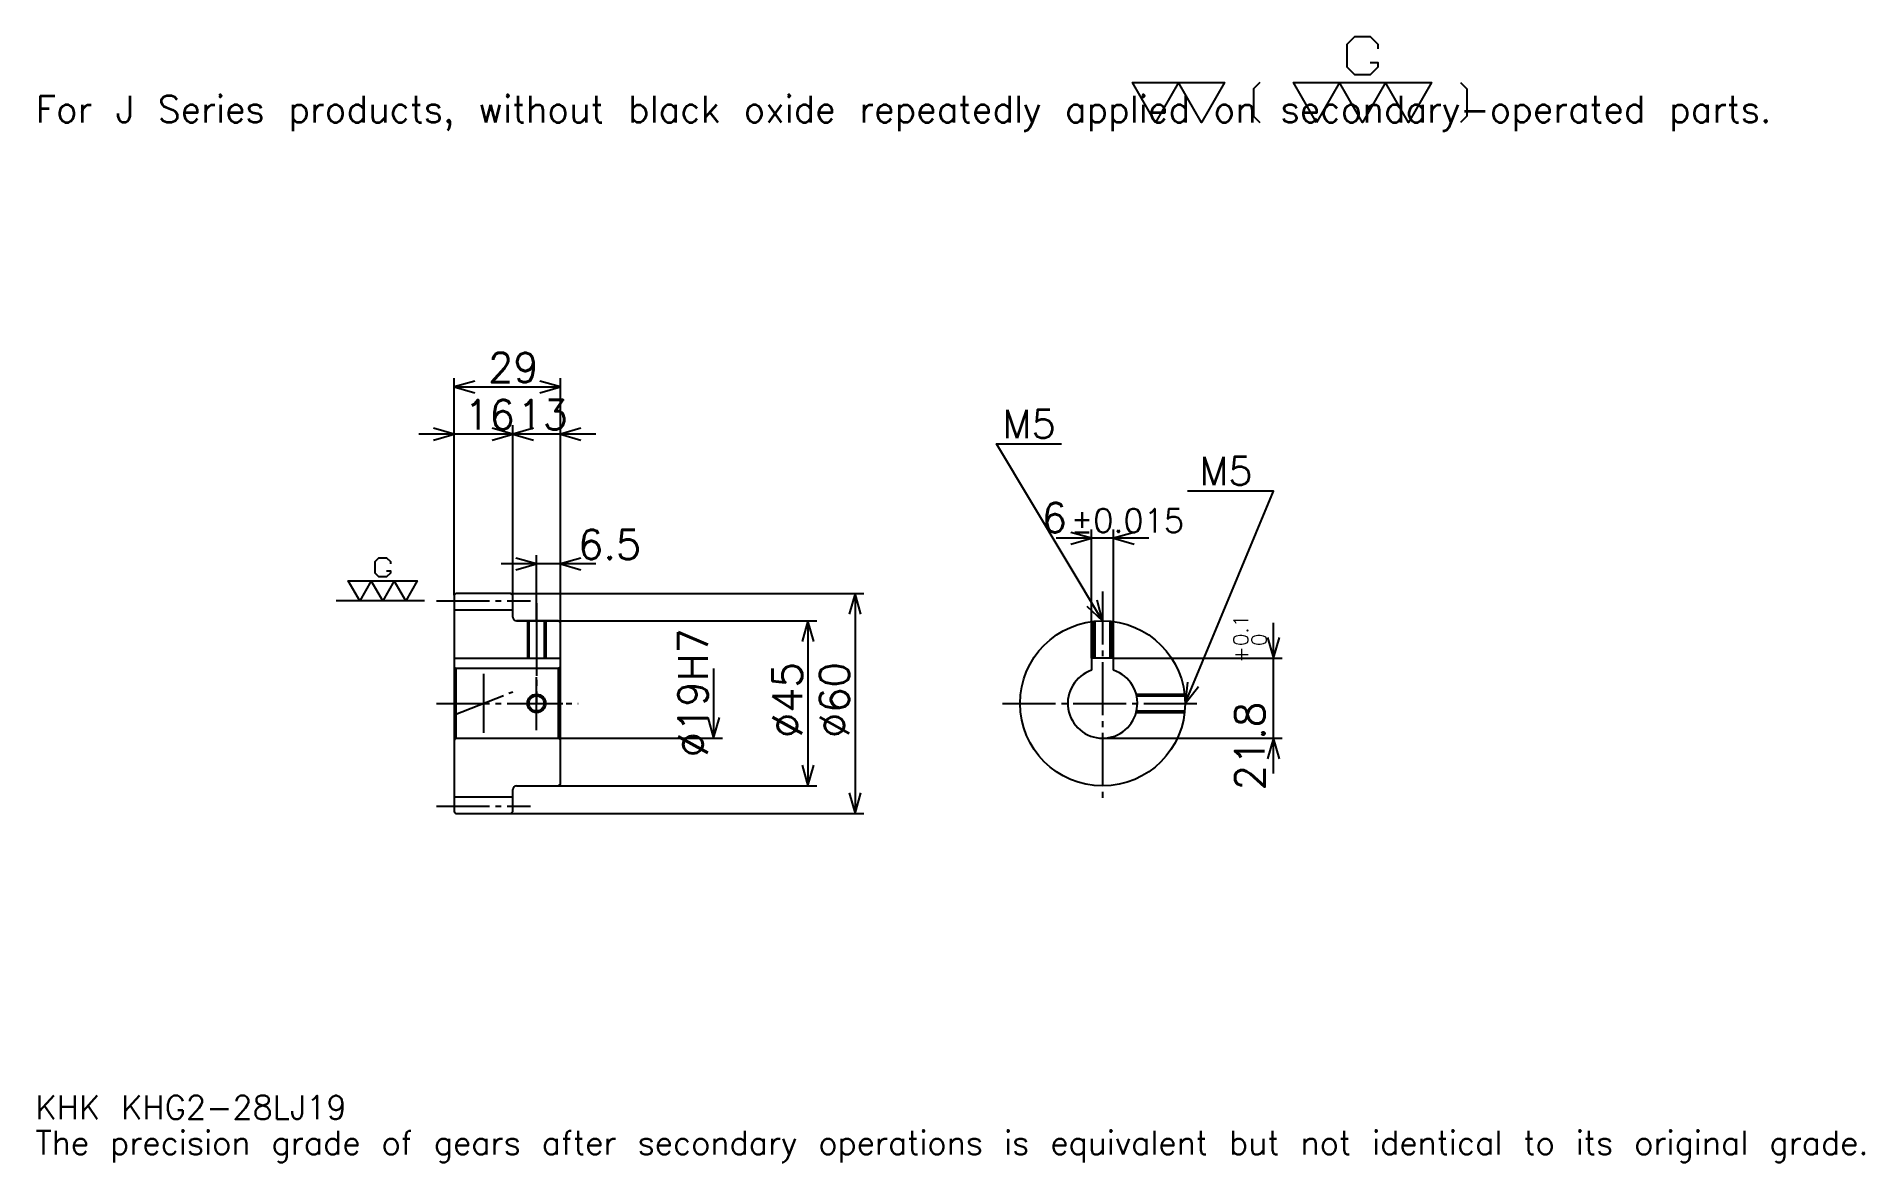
# Model space of a CAD drawing. Extents: x 16 to 515, y 6 to 313.
import ezdxf

# ---------------------------------------------------------------- set-up
doc = ezdxf.new("R2010")
doc.units = 0
doc.linetypes.add('DASHDOT', pattern=[19.304349, 14.478261, -1.608696, 1.608696, -1.608696])
doc.layers.get('0').update_dxf_attribs({"linetype": 'CONTINUOUS'})
doc.layers.add('DASHDOT', color=6, linetype='DASHDOT')
doc.styles.add('KANJI', font='TXT', dxfattribs={"bigfont": 'BIGFONT'})

msp = doc.modelspace()

# ---------------------------------------------------------------- linework, layer by layer
at = {"color": 5}
for p, q in [((130.304352, 161.108688), (130.304352, 219.82608)), ((159.304352, 161.108688), (159.304352, 219.82608)), ((130.304352, 217.41304), (159.304352, 217.41304)), ((155.956528, 204.543472), (120.652176, 204.543472)), ((168.956528, 204.543472), (136.652176, 204.543472)), ((146.304352, 161.108688), (146.304352, 206.956512)), ((319.934784, 176.130432), (294.630432, 176.130432)), ((304.282593, 143.408691), (304.282593, 178.543472)), ((310.282593, 143.408691), (310.282593, 178.543472)), ((152.804352, 161.108688), (152.804352, 171.565216)), ((168.956528, 169.152161), (143.152176, 169.152161)), ((130.304352, 160.608688), (130.304352, 161.108688)), ((145.804352, 161.108688), (159.304352, 161.108688)), ((146.304352, 160.608688), (146.304352, 161.108688)), ((152.804352, 153.608688), (152.804352, 161.108688)), ((152.804352, 153.608688), (152.804352, 161.108688)), ((159.304352, 161.108688), (242.152176, 161.108688)), ((159.304352, 153.108688), (159.304352, 161.108688)), ((239.739136, 161.108688), (239.739136, 101.108688)), ((147.304352, 153.608688), (159.304352, 153.608688)), ((159.304352, 153.608688), (229.282608, 153.608688)), ((226.869568, 153.608688), (226.869568, 108.608688)), ((353.913025, 111.956512), (353.913025, 153.060867)), ((201.130432, 140.608688), (201.130432, 121.608688)), ((310.282593, 143.408691), (356.32608, 143.408691)), ((159.304352, 121.608688), (203.543488, 121.608688)), ((307.282593, 121.608688), (356.32608, 121.608688)), ((147.304352, 108.608688), (159.304352, 108.608688)), ((159.304352, 108.608688), (229.282608, 108.608688)), ((145.804352, 101.108688), (159.304352, 101.108688)), ((159.304352, 101.108688), (242.152176, 101.108688))]:
    msp.add_line(p, q, dxfattribs=at)
at = {"color": 7}
for p, q in [((122.260872, 159.108688), (98.13044, 159.108688)), ((138.304352, 139.152161), (138.304352, 123.065208))]:
    msp.add_line(p, q, dxfattribs=at)
at = {"color": 4}
for p, q in [((130.304352, 156.608688), (146.304352, 156.608688)), ((130.304352, 143.408691), (159.304352, 143.408691)), ((130.804352, 140.608688), (130.804352, 121.608688)), ((158.804352, 140.608688), (159.304352, 141.108688)), ((158.804352, 121.608688), (159.304352, 121.108688)), ((130.304352, 105.608688), (146.304352, 105.608688))]:
    msp.add_line(p, q, dxfattribs=at)
at = {"color": 7}
for points in [[(380.295654, 305.87738), (382.386963, 305.87738), (382.386963, 304.62262), (380.295654, 302.531311), (376.113037, 302.531311), (374.021759, 304.62262), (374.021759, 310.896515), (376.113037, 312.987823), (380.295654, 312.987823), (382.386963, 310.896515), (382.386963, 309.641724)], [(321.739136, 289.565216), (315.46521, 300.440002), (340.560883, 300.440002), (334.286957, 289.565216), (328.013062, 300.440002), (321.739136, 289.565216)], [(350.180878, 300.440002), (348.507843, 298.766968), (348.507843, 291.238251), (350.180878, 289.565216)], [(365.656525, 289.565216), (359.382629, 300.440002), (397.026093, 300.440002), (390.752197, 289.565216), (384.478271, 300.440002), (378.204346, 289.565216), (371.93045, 300.440002), (365.656525, 289.565216)], [(404.973053, 300.440002), (406.646088, 298.766968), (406.646088, 291.238251), (404.973053, 289.565216)], [(111.884789, 167.264771), (112.930435, 167.264771), (112.930435, 166.63739), (111.884789, 165.591736), (109.793488, 165.591736), (108.747833, 166.63739), (108.747833, 169.774338), (109.793488, 170.819992), (111.884789, 170.819992), (112.930435, 169.774338), (112.930435, 169.146942)], [(104.565224, 159.108688), (101.428268, 164.546082), (120.250008, 164.546082), (117.113045, 159.108688), (113.976089, 164.546082), (110.839134, 159.108688), (107.702179, 164.546082), (104.565224, 159.108688)]]:
    msp.add_lwpolyline(points, dxfattribs=at)
at = {"color": 5}
for points in [[(135.934784, 219.021729), (130.304352, 217.41304), (135.934784, 215.804352)], [(153.67392, 215.804352), (159.304352, 217.41304), (153.67392, 219.021729)], [(124.67392, 202.934784), (130.304352, 204.543472), (124.67392, 206.152161)], [(140.67392, 202.934784), (146.304352, 204.543472), (140.67392, 206.152161)], [(151.934784, 206.152161), (146.304352, 204.543472), (151.934784, 202.934784)], [(164.934784, 206.152161), (159.304352, 204.543472), (164.934784, 202.934784)], [(307.282593, 153.608688), (278.326111, 201.869568), (296.021729, 201.869568)], [(329.782593, 131.108688), (353.913025, 189), (330.426086, 189)], [(298.652161, 174.521729), (304.282593, 176.130432), (298.652161, 177.73912)], [(315.913025, 177.73912), (310.282593, 176.130432), (315.913025, 174.521729)], [(147.17392, 167.543472), (152.804352, 169.152161), (147.17392, 170.760864)], [(164.934784, 170.760864), (159.304352, 169.152161), (164.934784, 167.543472)], [(241.347839, 155.478256), (239.739136, 161.108688), (238.130432, 155.478256)], [(303.006348, 157.609085), (307.282593, 153.608688), (305.765198, 159.26442)], [(228.478271, 147.978256), (226.869568, 153.608688), (225.260864, 147.978256)], [(352.304352, 149.039124), (353.913025, 143.408691), (355.521729, 149.039124)], [(330.463989, 136.924652), (329.782593, 131.108688), (333.433716, 135.686798)], [(199.521744, 127.23912), (201.130432, 121.608688), (202.739136, 127.23912)], [(355.521729, 115.978256), (353.913025, 121.608688), (352.304352, 115.978256)], [(225.260864, 114.23912), (226.869568, 108.608688), (228.478271, 114.23912)], [(238.130432, 106.73912), (239.739136, 101.108688), (241.347839, 106.73912)]]:
    msp.add_lwpolyline(points, dxfattribs=at)
at = {"color": 4}
for points in [[(146.304352, 154.608688), (146.304352, 160.608688), (145.804352, 161.108688), (130.804352, 161.108688), (130.304352, 160.608688), (130.304352, 121.108688)], [(147.304352, 108.608688), (158.804352, 108.608688), (159.304352, 109.108688), (159.304352, 153.108688), (158.804352, 153.608688), (147.304352, 153.608688)], [(150.304352, 153.608688), (150.304352, 143.408691)], [(150.739349, 153.608688), (150.739349, 143.408691)], [(154.869354, 153.608688), (154.869354, 143.408691)], [(155.304352, 153.608688), (155.304352, 143.408691)], [(304.782593, 143.408691), (304.782593, 153.46936)], [(305.21759, 143.408691), (305.21759, 153.513733)], [(309.347595, 143.408691), (309.347595, 153.513733)], [(309.782593, 143.408691), (309.782593, 153.46936)], [(130.304352, 121.108688), (130.804352, 121.608688), (158.804352, 121.608688), (158.804352, 140.608688), (130.804352, 140.608688), (130.304352, 141.108688)], [(310.282593, 140.122559), (310.282593, 143.408691), (304.282593, 143.408691), (304.282593, 140.122559)], [(316.447754, 133.608688), (329.64328, 133.608688)], [(316.555481, 133.173691), (329.687653, 133.173691)], [(316.447754, 128.608688), (329.64328, 128.608688)], [(316.555481, 129.043686), (329.687653, 129.043686)], [(130.304352, 121.108688), (130.304352, 101.608688), (130.804352, 101.108688), (145.804352, 101.108688), (146.304352, 101.608688), (146.304352, 107.608688)]]:
    msp.add_lwpolyline(points, dxfattribs=at)
for centre, radius in [((307.282593, 131.108688), 22.5), ((152.804352, 131.108688), 2.065)]:
    msp.add_circle(centre, radius, dxfattribs=at)
at = {"color": 7}
msp.add_circle((152.804352, 131.108688), 2.5, dxfattribs=at)
at = {"color": 4}
for centre, radius, start, end in [((147.304352, 154.608688), 1, 180, 270), ((307.282593, 131.108688), 9.5, 108.40848033, 71.59151967), ((147.304352, 107.608688), 1, 90, 180)]:
    msp.add_arc(centre, radius, start, end, dxfattribs=at)
at = {"layer": 'DASHDOT', "color": 7}
for p, q in [((307.282593, 161.652161), (307.282593, 103.7826)), ((125.478264, 159.108688), (151.130432, 159.108688)), ((152.804352, 153.608688), (152.804352, 131.108688)), ((125.478264, 131.108688), (164.130432, 131.108688)), ((130.304352, 127.957405), (146.304352, 134.259979)), ((279.956543, 131.108688), (334.608704, 131.108688)), ((125.478264, 103.108688), (151.130432, 103.108688))]:
    msp.add_line(p, q, dxfattribs=at)
for points in [[(152.804352, 158.434784), (152.804352, 138.582596)], [(152.804352, 123.7826), (152.804352, 138.434769)], [(145.478271, 131.108688), (160.130432, 131.108688)]]:
    msp.add_lwpolyline(points, dxfattribs=at)

# ---------------------------------------------------------------- texts
at = {"color": 7, "style": 'KANJI'}
for s, height, p in [('For J Series products, without black oxide repeatedly applied on secondary-operated parts.', 7.23913, (16.086956, 289.565216)), ('29', 8.043478, (139.576096, 218.699997)), ('16', 8.043478, (133.076096, 205.830429)), ('13', 8.043478, (147.576096, 205.830429)), ('M5', 7.721739, (279.934784, 203.478256)), ('M5', 7.721739, (333.643494, 190.608688)), ('6', 8.043478, (290.67926, 177.73912)), ('%%p0.015', 6.434783, (298.641327, 177.73912)), ('6.5', 8.043478, (164.130432, 170.439117)), ('KHK KHG2-28LJ19', 6.434783, (16.086956, 17.695652)), ('The precision grade of gears after secondary operations is equivalent but not identical to its original grade.', 6.434783, (16.086956, 8.043478))]:
    msp.add_text(s, height=height, dxfattribs=at).set_placement(p)
for s, height, p in [('%%c19H7', 8.043478, (199.521744, 116.429337)), ('0.1', 4.021739, (346.995667, 146.713562)), ('+', 4.021739, (346.995667, 142.209213)), ('0', 4.021739, (351.982605, 146.713562)), ('%%c45', 8.043478, (225.260864, 121.6576)), ('%%c60', 8.043478, (238.130432, 121.6576)), ('21.8', 8.043478, (351.5, 107.393845))]:
    msp.add_text(s, height=height, rotation=90, dxfattribs=at).set_placement(p)

doc.saveas('drawing.dxf')
